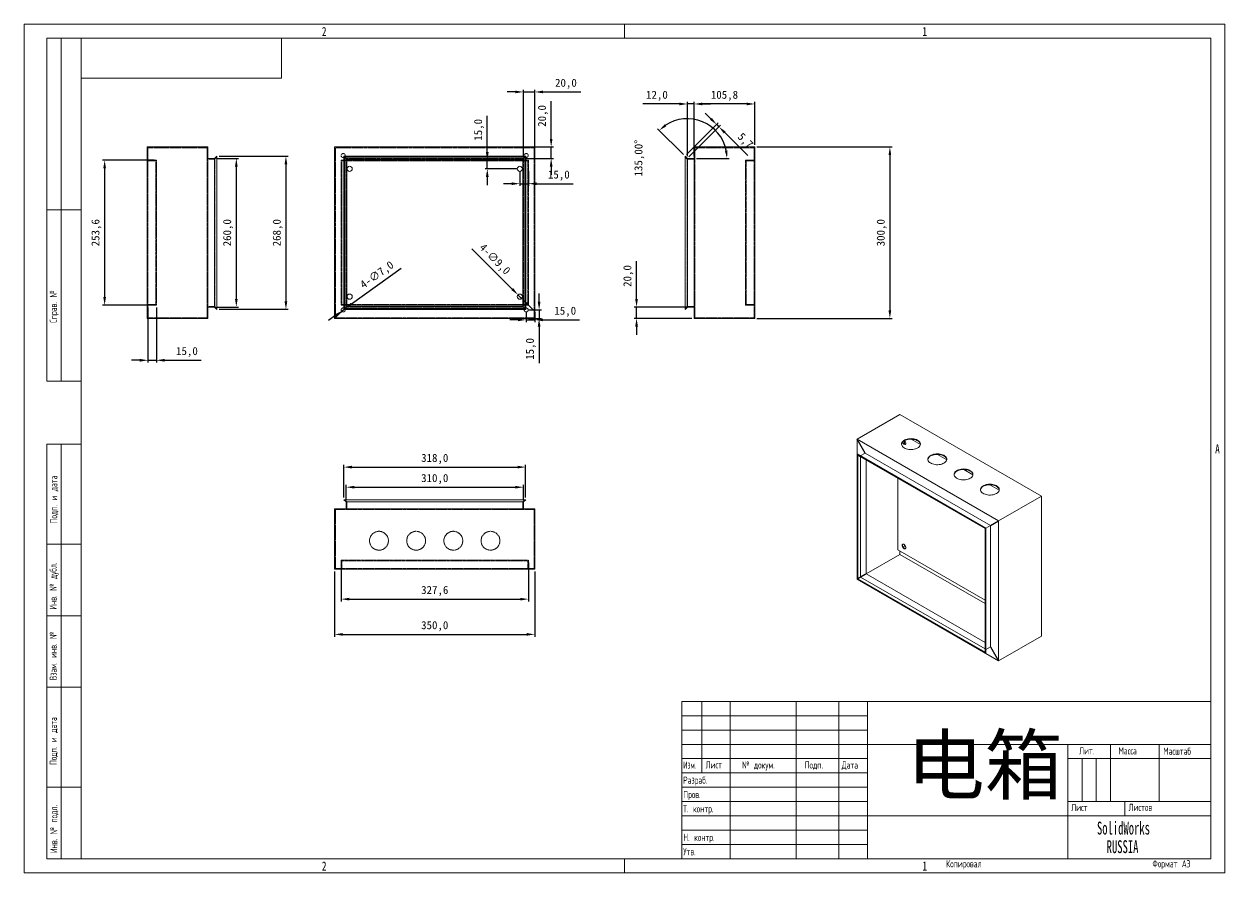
# Model space of a CAD drawing. Header units: millimetres. Extents: x -1377 to 5126, y -216 to 2532.
# Drawn here: x -1377 to 723, y -216 to 1269 of the extents above; entities that cross this region are included whole.
import ezdxf

# ---------------------------------------------------------------- set-up
doc = ezdxf.new("R2010")
doc.units = ezdxf.units.MM
doc.header["$PDSIZE"] = -1
doc.linetypes.add('HIDDEN', pattern=[1.905, 1.27, -0.635])
doc.layers.add('bz', color=3, linetype='Continuous')
doc.layers.add('ОСЕВЫЕ', color=7, linetype='Continuous')
doc.styles.add('SLDTEXTSTYLE0', font='TXT', dxfattribs={"width": 0.605, "bigfont": 'bigfont'})
doc.styles.add('SLDTEXTSTYLE1', font='TXT', dxfattribs={"width": 0.55152, "bigfont": 'bigfont'})
doc.styles.add('SLDTEXTSTYLE2', font='TXT', dxfattribs={"width": 0.605})
doc.styles.add('SLDTEXTSTYLE3', font='TXT', dxfattribs={"width": 0.75})
doc.styles.add('宋体', font='FSGB2312.ttf', dxfattribs={"height": 100})
doc.dimstyles.new('自用', dxfattribs={"dimscale": 4, "dimtxt": 3.5, "dimasz": 3.556, "dimexe": 1, "dimexo": 1, "dimgap": 1.524, "dimtad": 1, "dimdec": 1, "dimzin": 0, "dimtxsty": 'Standard', "dimcen": 2.5, "dimazin": 0, "dimtfac": 1, "dimtdec": 1, "dimtmove": 0, "dimatfit": 3, "dimfxl": 0, "dimtzin": 0, "dimarcsym": 0})

# ---------------------------------------------------------------- blocks, each defined once
blk = doc.blocks.new('SW_NOTE_0')
at = {"color": 0, "linetype": 'Continuous', "lineweight": 0, "char_height": 4.5, "attachment_point": 1, "style": 'SLDTEXTSTYLE2'}
for s, insert in [('SolidWorks', (0, 5.8)), ('RUSSIA', (3.38, -0.7))]:
    blk.add_mtext(s, dxfattribs=dict(at, insert=insert))
blk = doc.blocks.new('*D7')
at = {"layer": 'bz', "color": 0, "lineweight": -2, "transparency": 16777216}
for p, q in [((-95.4, 1054.2), (141, 1054.2)), ((137, 1039.9), (137, 768.4)), ((-95.4, 754.2), (141, 754.2))]:
    blk.add_line(p, q, dxfattribs=at)
at = {"layer": 'bz', "color": 0, "transparency": 16777216}
for points in [[(134.6, 1039.9), (139.3, 1039.9), (137, 1054.2)], [(134.6, 768.4), (139.3, 768.4), (137, 754.2)]]:
    blk.add_solid(points, dxfattribs=at)
at = {"layer": 'Defpoints', "color": 0, "transparency": 16777216}
for p in [(-99.4, 1054.2), (-99.4, 754.2), (137, 754.2)]:
    blk.add_point(p, dxfattribs=at)
at = {"layer": 'bz', "color": 0, "transparency": 16777216, "insert": (122.7, 904.2), "char_height": 14, "attachment_point": 5, "rotation": 90}
blk.add_mtext('300,0', dxfattribs=at)
blk = doc.blocks.new('*D8')
at = {"layer": 'bz', "color": 0, "lineweight": -2, "transparency": 16777216}
for p, q in [((-205.2, 1058.2), (-205.2, 1133.4)), ((-113.6, 1129.4), (-191, 1129.4)), ((-99.4, 1058.2), (-99.4, 1133.4))]:
    blk.add_line(p, q, dxfattribs=at)
at = {"layer": 'bz', "color": 0, "transparency": 16777216}
for points in [[(-191, 1131.8), (-191, 1127), (-205.2, 1129.4)], [(-113.6, 1131.8), (-113.6, 1127), (-99.4, 1129.4)]]:
    blk.add_solid(points, dxfattribs=at)
at = {"layer": 'Defpoints', "color": 0, "transparency": 16777216}
for p in [(-205.2, 1129.4), (-205.2, 1054.2), (-99.4, 1054.2)]:
    blk.add_point(p, dxfattribs=at)
at = {"layer": 'bz', "color": 0, "transparency": 16777216, "insert": (-152.3, 1143.7), "char_height": 14, "attachment_point": 5}
blk.add_mtext('105,8', dxfattribs=at)
blk = doc.blocks.new('*D9')
at = {"layer": 'bz', "color": 0, "lineweight": -2, "transparency": 16777216}
for p, q in [((-231.4, 1129.4), (-295.2, 1129.4)), ((-217.2, 1038.2), (-217.2, 1133.4)), ((-205.2, 1129.4), (-217.2, 1129.4)), ((-205.2, 1038.2), (-205.2, 1133.4)), ((-191, 1129.4), (-176.8, 1129.4))]:
    blk.add_line(p, q, dxfattribs=at)
at = {"layer": 'bz', "color": 0, "transparency": 16777216}
for points in [[(-231.4, 1131.8), (-231.4, 1127), (-217.2, 1129.4)], [(-191, 1131.8), (-191, 1127), (-205.2, 1129.4)]]:
    blk.add_solid(points, dxfattribs=at)
at = {"layer": 'Defpoints', "color": 0, "transparency": 16777216}
for p in [(-217.2, 1129.4), (-217.2, 1034.2), (-205.2, 1034.2)]:
    blk.add_point(p, dxfattribs=at)
at = {"layer": 'bz', "color": 0, "transparency": 16777216, "insert": (-270.4, 1143.7), "char_height": 14, "attachment_point": 5}
blk.add_mtext('12,0', dxfattribs=at)
blk = doc.blocks.new('*D10')
at = {"layer": 'bz', "color": 0, "lineweight": -2, "transparency": 16777216}
for p, q in [((-224, 1041), (-269.1, 1086.1)), ((-201.2, 1034.2), (-143.8, 1034.2))]:
    blk.add_line(p, q, dxfattribs=at)
blk.add_arc((-217.2, 1034.2), 69.4, 11.7627, 123.2373, dxfattribs=at)
at = {"layer": 'bz', "color": 0, "transparency": 16777216}
for points in [[(-253.7, 1090.4), (-256.7, 1094), (-266.3, 1083.2)], [(-146.9, 1048.5), (-151.6, 1048.1), (-147.8, 1034.2)]]:
    blk.add_solid(points, dxfattribs=at)
at = {"layer": 'Defpoints', "color": 0, "transparency": 16777216}
for p in [(-168.1, 1083.2), (-221.2, 1038.2), (-217.2, 1034.2), (-217.2, 1034.2), (-205.2, 1034.2)]:
    blk.add_point(p, dxfattribs=at)
at = {"layer": 'bz', "color": 0, "transparency": 16777216, "insert": (-300.9, 1034.7), "char_height": 14, "attachment_point": 5, "rotation": 89.6069}
blk.add_mtext('135,00°', dxfattribs=at)
blk = doc.blocks.new('*D11')
at = {"layer": 'bz', "color": 0, "lineweight": -2, "transparency": 16777216}
for p, q in [((-176, 1103.5), (-186, 1113.6)), ((-218.4, 1041), (-163.1, 1096.3)), ((-214.4, 1037), (-159.1, 1092.3)), ((-165.9, 1093.4), (-161.9, 1089.4)), ((-151.9, 1079.4), (-111.7, 1039.3))]:
    blk.add_line(p, q, dxfattribs=at)
at = {"layer": 'bz', "color": 0, "transparency": 16777216}
for points in [[(-174.3, 1105.2), (-177.6, 1101.8), (-165.9, 1093.4)], [(-150.2, 1081.1), (-153.5, 1077.7), (-161.9, 1089.4)]]:
    blk.add_solid(points, dxfattribs=at)
at = {"layer": 'Defpoints', "color": 0, "transparency": 16777216}
for p in [(-161.9, 1089.4), (-221.2, 1038.2), (-217.2, 1034.2)]:
    blk.add_point(p, dxfattribs=at)
at = {"layer": 'bz', "color": 0, "transparency": 16777216, "insert": (-116.7, 1064.4), "char_height": 14, "attachment_point": 5, "rotation": 315}
blk.add_mtext('5,7', dxfattribs=at)
blk = doc.blocks.new('*D12')
at = {"layer": 'bz', "color": 0, "lineweight": -2, "transparency": 16777216}
for p, q in [((-306, 788.4), (-306, 854.5)), ((-209.2, 774.2), (-310, 774.2)), ((-306, 754.2), (-306, 774.2)), ((-209.2, 754.2), (-310, 754.2)), ((-306, 739.9), (-306, 725.7))]:
    blk.add_line(p, q, dxfattribs=at)
at = {"layer": 'bz', "color": 0, "transparency": 16777216}
for points in [[(-308.4, 788.4), (-303.6, 788.4), (-306, 774.2)], [(-308.4, 739.9), (-303.6, 739.9), (-306, 754.2)]]:
    blk.add_solid(points, dxfattribs=at)
at = {"layer": 'Defpoints', "color": 0, "transparency": 16777216}
for p in [(-306, 774.2), (-205.2, 774.2), (-205.2, 754.2)]:
    blk.add_point(p, dxfattribs=at)
at = {"layer": 'bz', "color": 0, "transparency": 16777216, "insert": (-320.3, 828.5), "char_height": 14, "attachment_point": 5, "rotation": 90}
blk.add_mtext('20,0', dxfattribs=at)
blk = doc.blocks.new('*D13')
at = {"layer": 'bz', "color": 0, "lineweight": -2, "transparency": 16777216}
for p, q in [((-1035.9, 1038.2), (-915.1, 1038.2)), ((-919.1, 1023.9), (-919.1, 784.4)), ((-1035.9, 770.2), (-915.1, 770.2))]:
    blk.add_line(p, q, dxfattribs=at)
at = {"layer": 'bz', "color": 0, "transparency": 16777216}
for points in [[(-921.5, 1023.9), (-916.7, 1023.9), (-919.1, 1038.2)], [(-921.5, 784.4), (-916.7, 784.4), (-919.1, 770.2)]]:
    blk.add_solid(points, dxfattribs=at)
at = {"layer": 'Defpoints', "color": 0, "transparency": 16777216}
for p in [(-1039.9, 1038.2), (-1039.9, 770.2), (-919.1, 770.2)]:
    blk.add_point(p, dxfattribs=at)
at = {"layer": 'bz', "color": 0, "transparency": 16777216, "insert": (-933.4, 904.2), "char_height": 14, "attachment_point": 5, "rotation": 90}
blk.add_mtext('268,0', dxfattribs=at)
blk = doc.blocks.new('*D14')
at = {"layer": 'bz', "color": 0, "lineweight": -2, "transparency": 16777216}
for p, q in [((-1039.9, 1034.2), (-1001.8, 1034.2)), ((-1005.8, 788.4), (-1005.8, 1019.9)), ((-1039.9, 774.2), (-1001.8, 774.2))]:
    blk.add_line(p, q, dxfattribs=at)
at = {"layer": 'bz', "color": 0, "transparency": 16777216}
for points in [[(-1008.2, 1019.9), (-1003.5, 1019.9), (-1005.8, 1034.2)], [(-1008.2, 788.4), (-1003.5, 788.4), (-1005.8, 774.2)]]:
    blk.add_solid(points, dxfattribs=at)
at = {"layer": 'Defpoints', "color": 0, "transparency": 16777216}
for p in [(-1043.9, 1034.2), (-1005.8, 1034.2), (-1043.9, 774.2)]:
    blk.add_point(p, dxfattribs=at)
at = {"layer": 'bz', "color": 0, "transparency": 16777216, "insert": (-1020.1, 904.2), "char_height": 14, "attachment_point": 5, "rotation": 90}
blk.add_mtext('260,0', dxfattribs=at)
blk = doc.blocks.new('*D15')
at = {"layer": 'bz', "color": 0, "lineweight": -2, "transparency": 16777216}
for p, q in [((-1149.5, 1031), (-1240.1, 1031)), ((-1236.1, 1016.7), (-1236.1, 791.6)), ((-1149.5, 777.4), (-1240.1, 777.4))]:
    blk.add_line(p, q, dxfattribs=at)
at = {"layer": 'bz', "color": 0, "transparency": 16777216}
for points in [[(-1238.5, 1016.7), (-1233.7, 1016.7), (-1236.1, 1031)], [(-1238.5, 791.6), (-1233.7, 791.6), (-1236.1, 777.4)]]:
    blk.add_solid(points, dxfattribs=at)
at = {"layer": 'Defpoints', "color": 0, "transparency": 16777216}
for p in [(-1145.5, 1031), (-1236.1, 777.4), (-1145.5, 777.4)]:
    blk.add_point(p, dxfattribs=at)
at = {"layer": 'bz', "color": 0, "transparency": 16777216, "insert": (-1250.4, 904.2), "char_height": 14, "attachment_point": 5, "rotation": 90}
blk.add_mtext('253,6', dxfattribs=at)
blk = doc.blocks.new('*D16')
at = {"layer": 'bz', "color": 0, "lineweight": -2, "transparency": 16777216}
for p, q in [((-1160.5, 773.4), (-1160.5, 677.1)), ((-1145.5, 773.4), (-1145.5, 677.1)), ((-1174.7, 681.1), (-1188.9, 681.1)), ((-1160.5, 681.1), (-1145.5, 681.1)), ((-1131.2, 681.1), (-1067.5, 681.1))]:
    blk.add_line(p, q, dxfattribs=at)
at = {"layer": 'bz', "color": 0, "transparency": 16777216}
for points in [[(-1174.7, 683.5), (-1174.7, 678.7), (-1160.5, 681.1)], [(-1131.2, 683.5), (-1131.2, 678.7), (-1145.5, 681.1)]]:
    blk.add_solid(points, dxfattribs=at)
at = {"layer": 'Defpoints', "color": 0, "transparency": 16777216}
for p in [(-1160.5, 777.4), (-1145.5, 777.4), (-1145.5, 681.1)]:
    blk.add_point(p, dxfattribs=at)
at = {"layer": 'bz', "color": 0, "transparency": 16777216, "insert": (-1092.2, 695.4), "char_height": 14, "attachment_point": 5}
blk.add_mtext('15,0', dxfattribs=at)
blk = doc.blocks.new('*D17')
at = {"layer": 'bz', "color": 0, "lineweight": -2, "transparency": 16777216}
for p, q in [((-817.9, 441.2), (-817.9, 498.2)), ((-803.7, 494.2), (-514.1, 494.2)), ((-499.9, 441.2), (-499.9, 498.2))]:
    blk.add_line(p, q, dxfattribs=at)
at = {"layer": 'bz', "color": 0, "transparency": 16777216}
for points in [[(-803.7, 496.6), (-803.7, 491.8), (-817.9, 494.2)], [(-514.1, 496.6), (-514.1, 491.8), (-499.9, 494.2)]]:
    blk.add_solid(points, dxfattribs=at)
at = {"layer": 'Defpoints', "color": 0, "transparency": 16777216}
for p in [(-499.9, 494.2), (-817.9, 437.2), (-499.9, 437.2)]:
    blk.add_point(p, dxfattribs=at)
at = {"layer": 'bz', "color": 0, "transparency": 16777216, "insert": (-658.9, 508.5), "char_height": 14, "attachment_point": 5}
blk.add_mtext('318,0', dxfattribs=at)
blk = doc.blocks.new('*D18')
at = {"layer": 'bz', "color": 0, "lineweight": -2, "transparency": 16777216}
for p, q in [((-813.9, 437.2), (-813.9, 463.1)), ((-503.9, 437.2), (-503.9, 463.1)), ((-799.7, 459.1), (-518.1, 459.1))]:
    blk.add_line(p, q, dxfattribs=at)
at = {"layer": 'bz', "color": 0, "transparency": 16777216}
for points in [[(-799.7, 461.4), (-799.7, 456.7), (-813.9, 459.1)], [(-518.1, 461.4), (-518.1, 456.7), (-503.9, 459.1)]]:
    blk.add_solid(points, dxfattribs=at)
at = {"layer": 'Defpoints', "color": 0, "transparency": 16777216}
for p in [(-503.9, 459.1), (-813.9, 433.2), (-503.9, 433.2)]:
    blk.add_point(p, dxfattribs=at)
at = {"layer": 'bz', "color": 0, "transparency": 16777216, "insert": (-658.9, 473.3), "char_height": 14, "attachment_point": 5}
blk.add_mtext('310,0', dxfattribs=at)
blk = doc.blocks.new('*D19')
at = {"layer": 'bz', "color": 0, "lineweight": -2, "transparency": 16777216}
for p, q in [((-822.7, 327.6), (-822.7, 259.3)), ((-495.1, 327.6), (-495.1, 259.3)), ((-808.5, 263.3), (-509.3, 263.3))]:
    blk.add_line(p, q, dxfattribs=at)
at = {"layer": 'bz', "color": 0, "transparency": 16777216}
for points in [[(-808.5, 265.6), (-808.5, 260.9), (-822.7, 263.3)], [(-509.3, 265.6), (-509.3, 260.9), (-495.1, 263.3)]]:
    blk.add_solid(points, dxfattribs=at)
at = {"layer": 'Defpoints', "color": 0, "transparency": 16777216}
for p in [(-822.7, 331.6), (-495.1, 331.6), (-495.1, 263.3)]:
    blk.add_point(p, dxfattribs=at)
at = {"layer": 'bz', "color": 0, "transparency": 16777216, "insert": (-658.9, 277.5), "char_height": 14, "attachment_point": 5}
blk.add_mtext('327,6', dxfattribs=at)
blk = doc.blocks.new('*D20')
at = {"layer": 'bz', "color": 0, "lineweight": -2, "transparency": 16777216}
for p, q in [((-455.3, 1068.4), (-455.3, 1134.5)), ((-499.9, 1054.2), (-451.3, 1054.2)), ((-455.3, 1034.2), (-455.3, 1054.2)), ((-499.9, 1034.2), (-451.3, 1034.2)), ((-455.3, 1019.9), (-455.3, 1005.7))]:
    blk.add_line(p, q, dxfattribs=at)
at = {"layer": 'bz', "color": 0, "transparency": 16777216}
for points in [[(-457.7, 1068.4), (-452.9, 1068.4), (-455.3, 1054.2)], [(-457.7, 1019.9), (-452.9, 1019.9), (-455.3, 1034.2)]]:
    blk.add_solid(points, dxfattribs=at)
at = {"layer": 'Defpoints', "color": 0, "transparency": 16777216}
for p in [(-503.9, 1054.2), (-455.3, 1054.2), (-503.9, 1034.2)]:
    blk.add_point(p, dxfattribs=at)
at = {"layer": 'bz', "color": 0, "transparency": 16777216, "insert": (-469.6, 1108.5), "char_height": 14, "attachment_point": 5, "rotation": 90}
blk.add_mtext('20,0', dxfattribs=at)
blk = doc.blocks.new('*D21')
at = {"layer": 'bz', "color": 0, "lineweight": -2, "transparency": 16777216}
for p, q in [((-518.1, 1150.4), (-532.3, 1150.4)), ((-503.9, 1038.2), (-503.9, 1154.4)), ((-503.9, 1150.4), (-483.9, 1150.4)), ((-483.9, 1038.2), (-483.9, 1154.4)), ((-469.7, 1150.4), (-403.6, 1150.4))]:
    blk.add_line(p, q, dxfattribs=at)
at = {"layer": 'bz', "color": 0, "transparency": 16777216}
for points in [[(-518.1, 1152.8), (-518.1, 1148.1), (-503.9, 1150.4)], [(-469.7, 1152.8), (-469.7, 1148.1), (-483.9, 1150.4)]]:
    blk.add_solid(points, dxfattribs=at)
at = {"layer": 'Defpoints', "color": 0, "transparency": 16777216}
for p in [(-483.9, 1150.4), (-503.9, 1034.2), (-483.9, 1034.2)]:
    blk.add_point(p, dxfattribs=at)
at = {"layer": 'bz', "color": 0, "transparency": 16777216, "insert": (-429.5, 1164.7), "char_height": 14, "attachment_point": 5}
blk.add_mtext('20,0', dxfattribs=at)
blk = doc.blocks.new('*D22')
at = {"layer": 'bz', "color": 0, "lineweight": -2, "transparency": 16777216}
for p, q in [((-510.1, 1012), (-510.1, 986)), ((-495.1, 1012), (-495.1, 986)), ((-524.3, 990), (-538.5, 990)), ((-510.1, 990), (-495.1, 990)), ((-480.9, 990), (-417.1, 990))]:
    blk.add_line(p, q, dxfattribs=at)
at = {"layer": 'bz', "color": 0, "transparency": 16777216}
for points in [[(-524.3, 992.3), (-524.3, 987.6), (-510.1, 990)], [(-480.9, 992.3), (-480.9, 987.6), (-495.1, 990)]]:
    blk.add_solid(points, dxfattribs=at)
at = {"layer": 'Defpoints', "color": 0, "transparency": 16777216}
for p in [(-510.1, 1016), (-495.1, 1016), (-495.1, 990)]:
    blk.add_point(p, dxfattribs=at)
at = {"layer": 'bz', "color": 0, "transparency": 16777216, "insert": (-441.9, 1004.2), "char_height": 14, "attachment_point": 5}
blk.add_mtext('15,0', dxfattribs=at)
blk = doc.blocks.new('*D23')
at = {"layer": 'bz', "color": 0, "lineweight": -2, "transparency": 16777216}
for p, q in [((-567, 1045.2), (-567, 1108.9)), ((-514.1, 1031), (-571, 1031)), ((-567, 1016), (-567, 1031)), ((-514.1, 1016), (-571, 1016)), ((-567, 1001.7), (-567, 987.5))]:
    blk.add_line(p, q, dxfattribs=at)
at = {"layer": 'bz', "color": 0, "transparency": 16777216}
for points in [[(-569.4, 1045.2), (-564.6, 1045.2), (-567, 1031)], [(-569.4, 1001.7), (-564.6, 1001.7), (-567, 1016)]]:
    blk.add_solid(points, dxfattribs=at)
at = {"layer": 'Defpoints', "color": 0, "transparency": 16777216}
for p in [(-567, 1031), (-510.1, 1031), (-510.1, 1016)]:
    blk.add_point(p, dxfattribs=at)
at = {"layer": 'bz', "color": 0, "transparency": 16777216, "insert": (-581.3, 1084.2), "char_height": 14, "attachment_point": 5, "rotation": 90}
blk.add_mtext('15,0', dxfattribs=at)
blk = doc.blocks.new('*D24')
at = {"layer": 'bz', "color": 0, "lineweight": -2, "transparency": 16777216}
for p, q in [((-498.9, 765.2), (-498.9, 747.8)), ((-483.9, 765.2), (-483.9, 747.8)), ((-513.1, 751.8), (-527.3, 751.8)), ((-498.9, 751.8), (-483.9, 751.8)), ((-469.7, 751.8), (-405.9, 751.8))]:
    blk.add_line(p, q, dxfattribs=at)
at = {"layer": 'bz', "color": 0, "transparency": 16777216}
for points in [[(-513.1, 754.1), (-513.1, 749.4), (-498.9, 751.8)], [(-469.7, 754.1), (-469.7, 749.4), (-483.9, 751.8)]]:
    blk.add_solid(points, dxfattribs=at)
at = {"layer": 'Defpoints', "color": 0, "transparency": 16777216}
for p in [(-498.9, 769.2), (-483.9, 769.2), (-483.9, 751.8)]:
    blk.add_point(p, dxfattribs=at)
at = {"layer": 'bz', "color": 0, "transparency": 16777216, "insert": (-430.7, 766), "char_height": 14, "attachment_point": 5}
blk.add_mtext('15,0', dxfattribs=at)
blk = doc.blocks.new('*D25')
at = {"layer": 'bz', "color": 0, "lineweight": -2, "transparency": 16777216}
for p, q in [((-476.4, 783.4), (-476.4, 797.6)), ((-494.9, 769.2), (-472.4, 769.2)), ((-476.4, 769.2), (-476.4, 754.2)), ((-494.9, 754.2), (-472.4, 754.2)), ((-476.4, 739.9), (-476.4, 676.2))]:
    blk.add_line(p, q, dxfattribs=at)
at = {"layer": 'bz', "color": 0, "transparency": 16777216}
for points in [[(-478.8, 783.4), (-474, 783.4), (-476.4, 769.2)], [(-478.8, 739.9), (-474, 739.9), (-476.4, 754.2)]]:
    blk.add_solid(points, dxfattribs=at)
at = {"layer": 'Defpoints', "color": 0, "transparency": 16777216}
for p in [(-498.9, 769.2), (-498.9, 754.2), (-476.4, 754.2)]:
    blk.add_point(p, dxfattribs=at)
at = {"layer": 'bz', "color": 0, "transparency": 16777216, "insert": (-490.7, 700.9), "char_height": 14, "attachment_point": 5, "rotation": 90}
blk.add_mtext('15,0', dxfattribs=at)
blk = doc.blocks.new('*D26')
at = {"layer": 'bz', "color": 0, "lineweight": -2, "transparency": 16777216}
for p, q in [((-593.9, 875.9), (-523.4, 805.6)), ((-506.9, 789.2), (-513.3, 795.5)), ((-496.8, 779.1), (-486.8, 769.1))]:
    blk.add_line(p, q, dxfattribs=at)
at = {"layer": 'bz', "color": 0, "transparency": 16777216}
for points in [[(-521.7, 807.3), (-525, 803.9), (-513.3, 795.5)], [(-495.2, 780.8), (-498.5, 777.5), (-506.9, 789.2)]]:
    blk.add_solid(points, dxfattribs=at)
at = {"layer": 'Defpoints', "color": 0, "transparency": 16777216}
for p in [(-513.3, 795.5), (-506.9, 789.2)]:
    blk.add_point(p, dxfattribs=at)
at = {"layer": 'bz', "color": 0, "transparency": 16777216, "insert": (-554.7, 857), "char_height": 14, "attachment_point": 5, "rotation": 315.0821}
blk.add_mtext('4-∅9,0', dxfattribs=at)
blk = doc.blocks.new('*D27')
at = {"layer": 'bz', "color": 0, "lineweight": -2, "transparency": 16777216}
for p, q in [((-717.5, 841.8), (-804.5, 779.5)), ((-833.3, 758.8), (-844.9, 750.5)), ((-821.7, 767.1), (-816.1, 771.2))]:
    blk.add_line(p, q, dxfattribs=at)
at = {"layer": 'bz', "color": 0, "transparency": 16777216}
for points in [[(-805.9, 781.4), (-803.1, 777.6), (-816.1, 771.2)], [(-834.7, 760.8), (-831.9, 756.9), (-821.7, 767.1)]]:
    blk.add_solid(points, dxfattribs=at)
at = {"layer": 'Defpoints', "color": 0, "transparency": 16777216}
for p in [(-821.7, 767.1), (-816.1, 771.2)]:
    blk.add_point(p, dxfattribs=at)
at = {"layer": 'bz', "color": 0, "transparency": 16777216, "insert": (-759.2, 829.5), "char_height": 14, "attachment_point": 5, "rotation": 35.643}
blk.add_mtext('4-∅7,0', dxfattribs=at)
blk = doc.blocks.new('*D33')
at = {"layer": 'bz', "color": 0, "lineweight": -2, "transparency": 16777216}
for p, q in [((-833.9, 311.4), (-833.9, 197.6)), ((-483.9, 311.4), (-483.9, 197.6)), ((-819.7, 201.6), (-498.1, 201.6))]:
    blk.add_line(p, q, dxfattribs=at)
at = {"layer": 'bz', "color": 0, "transparency": 16777216}
for points in [[(-819.7, 204), (-819.7, 199.3), (-833.9, 201.6)], [(-498.1, 204), (-498.1, 199.3), (-483.9, 201.6)]]:
    blk.add_solid(points, dxfattribs=at)
at = {"layer": 'Defpoints', "color": 0, "transparency": 16777216}
for p in [(-833.9, 315.4), (-483.9, 315.4), (-483.9, 201.6)]:
    blk.add_point(p, dxfattribs=at)
at = {"layer": 'bz', "color": 0, "transparency": 16777216, "insert": (-658.9, 215.9), "char_height": 14, "attachment_point": 5}
blk.add_mtext('350,0', dxfattribs=at)

msp = doc.modelspace()

# ---------------------------------------------------------------- linework, layer by layer
at = {"color": 7, "linetype": 'Continuous', "lineweight": 15}
for p, q in [((-1337.07, 644.27), (-1337.07, 1244.27)), ((-1277.07, 1244.27), (-1337.07, 1244.27)), ((-1337.07, 644.27), (-1337.07, 1244.27)), ((-1312.07, 644.27), (-1312.07, 1244.27)), ((-1312.07, 644.27), (-1312.07, 1244.27)), ((-1277.07, 1244.27), (-1277.07, -190.73)), ((697.93, 1244.27), (-1277.07, 1244.27)), ((-1277.07, 1244.27), (-1277.07, -190.73)), ((-927.07, 1174.27), (-927.07, 1244.27)), ((697.93, -190.73), (697.93, 1244.27)), ((-1277.07, 1174.27), (-927.07, 1174.27)), ((-1161.65, 1054.16), (-1055.85, 1054.16)), ((-1161.65, 754.16), (-1161.65, 1054.16)), ((-1055.85, 754.16), (-1055.85, 1054.16)), ((-833.89, 754.16), (-833.89, 1054.16)), ((-833.89, 1054.16), (-483.89, 1054.16)), ((-483.89, 1054.16), (-483.89, 754.16)), ((-99.4, 1054.16), (-205.2, 1054.16)), ((-205.2, 1054.16), (-205.2, 754.16)), ((-99.4, 1054.16), (-99.4, 754.16)), ((-1043.85, 1034.16), (-1055.85, 1034.16)), ((-1039.85, 1038.16), (-1043.85, 1034.16)), ((-1043.85, 1034.16), (-1043.85, 774.16)), ((-1039.85, 1038.16), (-1039.85, 770.16)), ((-817.89, 1038.16), (-817.89, 770.16)), ((-499.89, 1038.16), (-817.89, 1038.16)), ((-501.59, 1036.46), (-816.2, 1036.46)), ((-816.2, 1036.46), (-816.2, 771.85)), ((-816.2, 1036.46), (-812.69, 1032.96)), ((-812.69, 1032.96), (-812.69, 775.36)), ((-505.09, 1032.96), (-812.69, 1032.96)), ((-505.09, 1030.96), (-812.69, 1030.96)), ((-501.59, 1036.46), (-505.09, 1032.96)), ((-505.09, 775.36), (-505.09, 1032.96)), ((-501.59, 771.85), (-501.59, 1036.46)), ((-499.89, 770.16), (-499.89, 1038.16)), ((-221.2, 770.16), (-221.2, 1038.16)), ((-221.2, 1038.16), (-217.2, 1034.16)), ((-217.2, 774.16), (-217.2, 1034.16)), ((-217.2, 1034.16), (-205.2, 1034.16)), ((-1337.07, 944.27), (-1277.07, 944.27)), ((-1277.07, 944.27), (-1337.07, 944.27)), ((-812.69, 777.36), (-505.09, 777.36)), ((-1043.85, 774.16), (-1055.85, 774.16)), ((-1039.85, 770.16), (-1043.85, 774.16)), ((-817.89, 770.16), (-499.89, 770.16)), ((-816.2, 771.85), (-812.69, 775.36)), ((-816.2, 771.85), (-501.59, 771.85)), ((-812.69, 775.36), (-505.09, 775.36)), ((-501.59, 771.85), (-505.09, 775.36)), ((-221.2, 770.16), (-217.2, 774.16)), ((-217.2, 774.16), (-205.2, 774.16)), ((-1161.65, 754.16), (-1055.85, 754.16)), ((-483.89, 754.16), (-833.89, 754.16)), ((-99.4, 754.16), (-205.2, 754.16)), ((-1337.07, 644.27), (-1277.07, 644.27)), ((154.46, 586.51), (79.65, 543.32)), ((154.46, 586.51), (401.95, 443.64)), ((-1337.07, -190.73), (-1337.07, 534.27)), ((-1337.07, 534.27), (-1277.07, 534.27)), ((-1312.07, -190.73), (-1312.07, 534.27)), ((79.65, 517.2), (79.65, 543.32)), ((79.65, 543.32), (327.13, 400.45)), ((162.38, 540.3), (162.38, 534.83)), ((190.34, 533.63), (174.09, 543.01)), ((79.65, 517.2), (79.65, 298.36)), ((304.51, 387.39), (79.65, 517.2)), ((303.31, 386.69), (80.85, 515.12)), ((80.85, 515.12), (80.85, 299.06)), ((80.85, 515.12), (85.8, 512.26)), ((85.3, 513.93), (93.79, 518.83)), ((303.31, 386.69), (85.8, 512.26)), ((85.8, 512.26), (85.8, 301.92)), ((312.99, 392.29), (93.79, 518.83)), ((95.49, 506.67), (95.49, 307.51)), ((236.3, 507.1), (220.05, 516.48)), ((282.26, 480.56), (266.01, 489.94)), ((150.92, 474.66), (150.92, 349.31)), ((328.23, 454.03), (311.97, 463.41)), ((401.95, 443.64), (327.13, 400.45)), ((401.95, 443.64), (401.95, 198.68)), ((-833.89, 315.43), (-833.89, 421.23)), ((-483.89, 421.23), (-833.89, 421.23)), ((-817.89, 437.23), (-813.89, 433.23)), ((-817.89, 437.23), (-499.89, 437.23)), ((-813.89, 433.23), (-503.89, 433.23)), ((-813.89, 433.23), (-813.89, 421.23)), ((-499.89, 437.23), (-503.89, 433.23)), ((-503.89, 433.23), (-503.89, 421.23)), ((-483.89, 315.43), (-483.89, 421.23)), ((327.13, 400.45), (327.13, 155.49)), ((303.31, 170.63), (303.31, 386.69)), ((304.51, 387.39), (312.99, 392.29)), ((304.51, 168.55), (304.51, 387.39)), ((312.99, 179.99), (312.99, 392.29)), ((-1277.07, 359.27), (-1337.07, 359.27)), ((162.38, 358.49), (162.38, 355.92)), ((154.46, 341.55), (95.49, 307.51)), ((150.92, 349.31), (303.31, 261.34)), ((154.46, 341.55), (154.46, 347.27)), ((303.31, 255.62), (154.46, 341.55)), ((160.13, 354.62), (162.38, 355.92)), ((162.38, 355.92), (164.6, 354.64)), ((-483.89, 315.43), (-833.89, 315.43)), ((79.65, 298.36), (79.65, 298.36)), ((327.13, 155.49), (79.65, 298.36)), ((79.65, 298.36), (304.51, 168.55)), ((80.85, 299.06), (85.8, 301.92)), ((80.85, 299.06), (303.31, 170.63)), ((85.8, 301.92), (95.49, 307.51)), ((85.8, 301.92), (303.31, 176.35)), ((95.49, 307.51), (303.31, 187.54)), ((-1277.07, 234.27), (-1337.07, 234.27)), ((401.95, 198.68), (327.13, 155.49)), ((304.51, 175.09), (312.99, 179.99)), ((-1277.07, 109.27), (-1337.07, 109.27)), ((-227.07, 84.27), (697.93, 84.27)), ((-227.07, 84.27), (-227.07, -190.73)), ((-192.07, -40.73), (-192.07, 84.27)), ((-142.07, 84.27), (-142.07, -190.73)), ((-27.07, 84.27), (-27.07, -190.73)), ((47.93, 84.27), (47.93, -190.73)), ((97.93, 84.27), (97.93, -190.73)), ((97.93, 9.27), (697.93, 9.27)), ((447.93, 9.27), (447.93, -190.73)), ((522.93, 9.27), (522.93, -90.73)), ((607.93, 9.27), (607.93, -90.73)), ((-227.07, -15.73), (97.93, -15.73)), ((447.93, -15.73), (697.93, -15.73)), ((-227.07, -40.73), (97.93, -40.73)), ((-1337.07, -65.73), (-1277.07, -65.73)), ((447.93, -90.73), (697.93, -90.73)), ((547.93, -90.73), (547.93, -115.73)), ((97.93, -115.73), (697.93, -115.73)), ((-1337.07, -190.73), (-1277.07, -190.73)), ((-1277.07, -190.73), (697.93, -190.73))]:
    msp.add_line(p, q, dxfattribs=at)
at = {"color": 7, "linetype": 'HIDDEN', "lineweight": 0}
for p, q in [((-1160.45, 1052.96), (-1057.05, 1052.96)), ((-1160.45, 755.36), (-1160.45, 1052.96)), ((-1128.15, 1054.16), (-1128.15, 1052.96)), ((-1095.15, 1052.96), (-1095.15, 1054.16)), ((-1057.05, 755.36), (-1057.05, 1052.96)), ((-832.69, 755.36), (-832.69, 1052.96)), ((-832.69, 1052.96), (-485.09, 1052.96)), ((-772.89, 1054.16), (-772.89, 1052.96)), ((-739.89, 1052.96), (-739.89, 1054.16)), ((-707.89, 1054.16), (-707.89, 1052.96)), ((-674.89, 1052.96), (-674.89, 1054.16)), ((-642.89, 1054.16), (-642.89, 1052.96)), ((-609.89, 1052.96), (-609.89, 1054.16)), ((-577.89, 1054.16), (-577.89, 1052.96)), ((-544.89, 1052.96), (-544.89, 1054.16)), ((-485.09, 1052.96), (-485.09, 755.36)), ((-100.6, 1052.96), (-204, 1052.96)), ((-204, 1052.96), (-204, 755.36)), ((-165.9, 1054.16), (-165.9, 1052.96)), ((-132.9, 1052.96), (-132.9, 1054.16)), ((-100.6, 1052.96), (-100.6, 755.36)), ((-1160.45, 1042.66), (-1161.65, 1042.66)), ((-1161.65, 1035.66), (-1160.45, 1035.66)), ((-1145.45, 1030.96), (-1160.45, 1030.96)), ((-1146.65, 1029.76), (-1160.45, 1029.76)), ((-1146.65, 1029.76), (-1146.65, 778.56)), ((-1145.45, 1030.96), (-1145.45, 777.36)), ((-1043.36, 1032.96), (-1057.05, 1032.96)), ((-1039.85, 1036.46), (-1043.36, 1032.96)), ((-1043.36, 1032.96), (-1043.36, 775.36)), ((-822.69, 1030.96), (-822.69, 777.36)), ((-812.69, 1030.96), (-822.69, 1030.96)), ((-496.29, 1029.76), (-821.49, 1029.76)), ((-821.49, 1029.76), (-821.49, 778.56)), ((-817.89, 1038.16), (-816.2, 1036.46)), ((-503.89, 1034.16), (-813.89, 1034.16)), ((-813.89, 1034.16), (-813.89, 774.16)), ((-495.09, 1030.96), (-505.09, 1030.96)), ((-503.89, 774.16), (-503.89, 1034.16)), ((-499.89, 1038.16), (-501.59, 1036.46)), ((-496.29, 778.56), (-496.29, 1029.76)), ((-495.09, 777.36), (-495.09, 1030.96)), ((-221.2, 1036.46), (-217.7, 1032.96)), ((-217.7, 775.36), (-217.7, 1032.96)), ((-217.7, 1032.96), (-204, 1032.96)), ((-115.6, 777.36), (-115.6, 1030.96)), ((-115.6, 1030.96), (-100.6, 1030.96)), ((-114.4, 1029.76), (-100.6, 1029.76)), ((-114.4, 778.56), (-114.4, 1029.76)), ((-99.4, 1042.66), (-100.6, 1042.66)), ((-100.6, 1035.66), (-99.4, 1035.66)), ((-1145.45, 1020.46), (-1146.65, 1020.46)), ((-1146.65, 1011.46), (-1145.45, 1011.46)), ((-114.4, 1020.46), (-115.6, 1020.46)), ((-115.6, 1011.46), (-114.4, 1011.46)), ((-1146.65, 778.56), (-1160.45, 778.56)), ((-1145.45, 777.36), (-1160.45, 777.36)), ((-1145.45, 796.86), (-1146.65, 796.86)), ((-1146.65, 787.86), (-1145.45, 787.86)), ((-822.69, 777.36), (-812.69, 777.36)), ((-821.49, 778.56), (-496.29, 778.56)), ((-505.09, 777.36), (-495.09, 777.36)), ((-114.4, 796.86), (-115.6, 796.86)), ((-115.6, 787.86), (-114.4, 787.86)), ((-115.6, 777.36), (-100.6, 777.36)), ((-114.4, 778.56), (-100.6, 778.56)), ((-1160.45, 772.66), (-1161.65, 772.66)), ((-1161.65, 765.66), (-1160.45, 765.66)), ((-1043.36, 775.36), (-1057.05, 775.36)), ((-1039.85, 771.85), (-1043.36, 775.36)), ((-817.89, 770.16), (-816.2, 771.85)), ((-813.89, 774.16), (-503.89, 774.16)), ((-499.89, 770.16), (-501.59, 771.85)), ((-221.2, 771.85), (-217.7, 775.36)), ((-217.7, 775.36), (-204, 775.36)), ((-99.4, 772.66), (-100.6, 772.66)), ((-100.6, 765.66), (-99.4, 765.66)), ((-1160.45, 755.36), (-1057.05, 755.36)), ((-485.09, 755.36), (-832.69, 755.36)), ((-100.6, 755.36), (-204, 755.36)), ((-832.69, 316.63), (-832.69, 420.03)), ((-485.09, 420.03), (-832.69, 420.03)), ((-816.2, 437.23), (-812.69, 433.73)), ((-812.69, 433.73), (-505.09, 433.73)), ((-812.69, 433.73), (-812.69, 420.03)), ((-501.59, 437.23), (-505.09, 433.73)), ((-505.09, 433.73), (-505.09, 420.03)), ((-485.09, 316.63), (-485.09, 420.03)), ((-485.09, 316.63), (-832.69, 316.63)), ((-822.69, 331.63), (-822.69, 316.63)), ((-822.69, 331.63), (-495.09, 331.63)), ((-822.39, 316.63), (-822.39, 315.43)), ((-821.49, 330.43), (-496.29, 330.43)), ((-821.49, 330.43), (-821.49, 316.63)), ((-815.39, 315.43), (-815.39, 316.63)), ((-812.19, 331.63), (-812.19, 330.43)), ((-803.19, 330.43), (-803.19, 331.63)), ((-514.59, 331.63), (-514.59, 330.43)), ((-505.59, 330.43), (-505.59, 331.63)), ((-502.39, 316.63), (-502.39, 315.43)), ((-496.29, 330.43), (-496.29, 316.63)), ((-495.39, 315.43), (-495.39, 316.63)), ((-495.09, 331.63), (-495.09, 316.63))]:
    msp.add_line(p, q, dxfattribs=at)
at = {"color": 7, "linetype": 'Continuous'}
for p, q in [((-813.89, 774.16), (-833.89, 754.16)), ((93.79, 518.83), (79.65, 543.32)), ((312.99, 392.29), (327.13, 400.45)), ((93.79, 306.53), (79.65, 298.36)), ((312.99, 179.99), (327.13, 155.49))]:
    msp.add_line(p, q, dxfattribs=at)
at = {"color": 7, "linetype": 'Continuous', "lineweight": 0}
for p, q in [((-227.07, 59.27), (97.93, 59.27)), ((-227.07, 34.27), (97.93, 34.27)), ((-227.07, 9.27), (97.93, 9.27)), ((472.93, -15.73), (472.93, -90.73)), ((497.93, -15.73), (497.93, -90.73)), ((-227.07, -65.73), (97.93, -65.73)), ((-227.07, -90.73), (97.93, -90.73)), ((-227.07, -115.73), (97.93, -115.73)), ((-227.07, -140.73), (97.93, -140.73)), ((-227.07, -165.73), (97.93, -165.73))]:
    msp.add_line(p, q, dxfattribs=at)
at = {"color": 7, "linetype": 'Continuous', "lineweight": 15, "flags": 128}
for points in [[(185.57, 527.73), (187.15, 528.78), (188.44, 529.96), (189.42, 531.23), (190.07, 532.56), (190.38, 533.94), (190.34, 535.33), (189.94, 536.71), (189.2, 538.03), (188.14, 539.28), (186.78, 540.42), (185.14, 541.44), (183.26, 542.31), (181.18, 543.02), (178.95, 543.54), (176.6, 543.86), (174.21, 543.99), (171.8, 543.91), (169.44, 543.64), (167.17, 543.16), (165.05, 542.5), (163.12, 541.67), (161.42, 540.69), (159.98, 539.58), (158.84, 538.35), (158.02, 537.04), (157.54, 535.68), (157.41, 534.29), (157.63, 532.91), (158.19, 531.56), (159.09, 530.27), (160.31, 529.07), (161.82, 527.98), (163.58, 527.03), (165.57, 526.25), (167.73, 525.63), (170.02, 525.21), (172.4, 524.98), (174.81, 524.95), (177.2, 525.13), (179.52, 525.51), (181.72, 526.08), (183.75, 526.82), (185.57, 527.73)], [(158.9, 537.45), (159.45, 536.44), (160.21, 535.43), (161.08, 534.64), (161.98, 534.11), (162.85, 533.91), (163.61, 534.03), (164.21, 534.48), (164.58, 535.21), (164.71, 536.18)], [(164.16, 534.43), (163.7, 534.4), (162.83, 534.6), (161.93, 535.13), (161.06, 535.92), (160.29, 536.93), (159.7, 538.06), (159.62, 538.26)], [(190.38, 533.98), (190.18, 535.04), (189.61, 536.4), (188.71, 537.69), (187.5, 538.89), (185.99, 539.97), (184.22, 540.92), (182.24, 541.71), (180.08, 542.32), (177.78, 542.74), (175.41, 542.97), (173, 543), (170.61, 542.82), (168.29, 542.44), (166.09, 541.88), (164.06, 541.13), (162.24, 540.22)], [(231.53, 501.2), (233.11, 502.25), (234.4, 503.42), (235.38, 504.69), (236.03, 506.03), (236.34, 507.41), (236.3, 508.8), (235.9, 510.17), (235.17, 511.5), (234.1, 512.75), (232.74, 513.89), (231.1, 514.91), (229.22, 515.78), (227.14, 516.48), (224.91, 517), (222.57, 517.33), (220.17, 517.46), (217.76, 517.38), (215.4, 517.1), (213.14, 516.63), (211.01, 515.97), (209.08, 515.14), (207.38, 514.16), (205.94, 513.04), (204.8, 511.82), (203.98, 510.51), (203.5, 509.15), (203.37, 507.76), (203.59, 506.37), (204.15, 505.02), (205.06, 503.73), (206.27, 502.53), (207.78, 501.45), (209.54, 500.5), (211.53, 499.71), (213.69, 499.1), (215.98, 498.67), (218.36, 498.45), (220.77, 498.42), (223.16, 498.6), (225.48, 498.98), (227.68, 499.54), (229.71, 500.29), (231.53, 501.2)], [(236.34, 507.44), (236.14, 508.51), (235.58, 509.86), (234.68, 511.15), (233.46, 512.35), (231.95, 513.44), (230.19, 514.38), (228.2, 515.17), (226.04, 515.79), (223.75, 516.21), (221.37, 516.44), (218.96, 516.46), (216.57, 516.29), (214.25, 515.91), (212.05, 515.34), (210.02, 514.6), (208.2, 513.69)], [(277.49, 474.66), (279.07, 475.72), (280.36, 476.89), (281.34, 478.16), (282, 479.5), (282.3, 480.88), (282.26, 482.27), (281.86, 483.64), (281.13, 484.96), (280.07, 486.21), (278.7, 487.36), (277.06, 488.38), (275.18, 489.25), (273.1, 489.95), (270.87, 490.47), (268.53, 490.8), (266.13, 490.92), (263.72, 490.85), (261.36, 490.57), (259.1, 490.1), (256.98, 489.44), (255.04, 488.61), (253.34, 487.63), (251.9, 486.51), (250.76, 485.28), (249.94, 483.98), (249.46, 482.61), (249.33, 481.23), (249.55, 479.84), (250.12, 478.49), (251.02, 477.2), (252.24, 476), (253.74, 474.91), (255.51, 473.97), (257.49, 473.18), (259.65, 472.57), (261.95, 472.14), (264.32, 471.91), (266.73, 471.89), (269.12, 472.07), (271.44, 472.44), (273.64, 473.01), (275.67, 473.76), (277.49, 474.66)], [(282.31, 480.91), (282.11, 481.98), (281.54, 483.33), (280.64, 484.62), (279.42, 485.82), (277.91, 486.9), (276.15, 487.85), (274.16, 488.64), (272, 489.25), (269.71, 489.68), (267.33, 489.91), (264.92, 489.93), (262.53, 489.75), (260.22, 489.38), (258.02, 488.81), (255.98, 488.06), (254.16, 487.15)], [(323.46, 448.13), (325.03, 449.18), (326.32, 450.36), (327.31, 451.63), (327.96, 452.97), (328.26, 454.34), (328.22, 455.73), (327.83, 457.11), (327.09, 458.43), (326.03, 459.68), (324.66, 460.82), (323.02, 461.84), (321.14, 462.71), (319.06, 463.42), (316.83, 463.94), (314.49, 464.26), (312.09, 464.39), (309.69, 464.31), (307.33, 464.04), (305.06, 463.56), (302.94, 462.9), (301.01, 462.08), (299.3, 461.09), (297.86, 459.98), (296.72, 458.75), (295.91, 457.44), (295.42, 456.08), (295.29, 454.69), (295.51, 453.31), (296.08, 451.96), (296.98, 450.67), (298.2, 449.47), (299.7, 448.38), (301.47, 447.43), (303.45, 446.65), (305.61, 446.03), (307.91, 445.61), (310.28, 445.38), (312.69, 445.36), (315.08, 445.53), (317.4, 445.91), (319.6, 446.48), (321.63, 447.22), (323.46, 448.13)], [(328.27, 454.38), (328.07, 455.45), (327.5, 456.8), (326.6, 458.09), (325.38, 459.29), (323.88, 460.37), (322.11, 461.32), (320.13, 462.11), (317.96, 462.72), (315.67, 463.14), (313.29, 463.37), (310.89, 463.4), (308.5, 463.22), (306.18, 462.84), (303.98, 462.28), (301.95, 461.53), (300.12, 460.62)], [(158.35, 357.27), (158.48, 356.16), (158.85, 354.99), (159.45, 353.86), (160.21, 352.85), (161.08, 352.06), (161.98, 351.54), (162.85, 351.33), (163.61, 351.45), (164.21, 351.9), (164.58, 352.64), (164.71, 353.6), (164.58, 354.71), (164.21, 355.87), (163.61, 357.01), (162.85, 358.01), (161.98, 358.81), (161.08, 359.33), (160.21, 359.54), (159.45, 359.41), (158.85, 358.97), (158.48, 358.23), (158.35, 357.27)], [(164.16, 351.85), (163.7, 351.82), (162.83, 352.03), (161.93, 352.55), (161.06, 353.34), (160.29, 354.35), (159.7, 355.48), (159.32, 356.65), (159.2, 357.76)]]:
    msp.add_lwpolyline(points, dxfattribs=at)
at = {"color": 7, "linetype": 'HIDDEN', "lineweight": 0}
for centre, radius in [((-818.89, 1039.16), 3.5), ((-498.89, 1039.16), 3.5), ((-818.89, 769.16), 3.5), ((-498.89, 769.16), 3.5), ((-756.39, 365.43), 16.5), ((-691.39, 365.43), 16.5), ((-626.39, 365.43), 16.5), ((-561.39, 365.43), 16.5)]:
    msp.add_circle(centre, radius, dxfattribs=at)
at = {"color": 7, "linetype": 'Continuous', "lineweight": 15}
for centre in [(-807.69, 1015.96), (-510.09, 1015.96), (-807.69, 792.36), (-510.09, 792.36)]:
    msp.add_circle(centre, 4.5, dxfattribs=at)
for centre, radius, start, end in [((165.69, 532.58), 8.38, 114.33871, 170.44677), ((157.73, 535.83), 6.99, 2.80123, 42.64192), ((211.65, 506.05), 8.38, 114.33871, 170.44677), ((257.61, 479.52), 8.38, 114.33871, 170.44677), ((303.58, 452.99), 8.38, 114.33871, 170.44677), ((161.62, 357.96), 2.44, 140.50591, 184.6193)]:
    msp.add_arc(centre, radius, start, end, dxfattribs=at)
at = {"layer": 'ОСЕВЫЕ', "lineweight": 0}
for p, q in [((-1377.07, 1269.27), (722.93, 1269.27)), ((-1377.07, 1269.27), (-1377.07, -215.73)), ((722.93, 1269.27), (722.93, -215.73)), ((-1377.07, -215.73), (722.93, -215.73))]:
    msp.add_line(p, q, dxfattribs=at)
at = {"layer": 'ОСЕВЫЕ', "lineweight": 15}
for p, q in [((-327.07, 1269.27), (-327.07, 1244.27)), ((-327.07, -190.73), (-327.07, -215.73))]:
    msp.add_line(p, q, dxfattribs=at)

# ---------------------------------------------------------------- block references
at = {"color": 7, "linetype": 'Continuous', "lineweight": 0, "xscale": 5, "yscale": 5, "zscale": 5}
msp.add_blockref('SW_NOTE_0', (499.11, -154.94), dxfattribs=at)

# ---------------------------------------------------------------- texts
at = {"color": 7, "linetype": 'Continuous', "lineweight": 0}
for s, insert, char_height, attachment_point, style in [('2', (-852.23, 1264.12), 15.88, 2, 'SLDTEXTSTYLE3'), ('1', (197.77, 1264.12), 15.88, 2, 'SLDTEXTSTYLE3'), ('A', (709.79, 534.12), 15.88, 2, 'SLDTEXTSTYLE3'), ('\\M+1844C\\M+18479\\M+18484.', (467.99, 4.07), 12.5, 1, 'SLDTEXTSTYLE0'), ('\\M+1844D\\M+18470\\M+18483\\M+18483\\M+18470', (536.75, 4.07), 12.5, 1, 'SLDTEXTSTYLE0'), ('\\M+1844D\\M+18470\\M+18483\\M+1848A\\M+18484\\M+18470\\M+18471', (615.06, 3.58), 12.5, 1, 'SLDTEXTSTYLE0'), ('\\M+18449\\M+18478\\M+1847D.', (-224.38, -20.72), 12.5, 1, 'SLDTEXTSTYLE1'), ('\\M+1844C\\M+18479\\M+18483\\M+18484', (-185.13, -20.45), 12.5, 1, 'SLDTEXTSTYLE0'), ('\\M+18782 \\M+18474\\M+18480\\M+1847B\\M+18485\\M+1847D.', (-121.46, -20.57), 12.5, 1, 'SLDTEXTSTYLE0'), ('\\M+18450\\M+18480\\M+18474\\M+18481.', (-11.87, -20.59), 12.5, 1, 'SLDTEXTSTYLE0'), ('\\M+18444\\M+18470\\M+18484\\M+18470', (52.79, -20.56), 12.5, 1, 'SLDTEXTSTYLE0'), ('\\M+18451\\M+18470\\M+18478\\M+18482\\M+18470\\M+18471.', (-224.49, -47.08), 12.5, 1, 'SLDTEXTSTYLE0'), ('\\M+18450\\M+18482\\M+18480\\M+18472.', (-224.29, -72.22), 12.5, 1, 'SLDTEXTSTYLE0'), ('\\M+18453. \\M+1847B\\M+18480\\M+1847E\\M+18484\\M+18482.', (-224.56, -97.22), 12.5, 1, 'SLDTEXTSTYLE0'), ('\\M+1844C\\M+18479\\M+18483\\M+18484', (454.12, -94.94), 12.5, 1, 'SLDTEXTSTYLE0'), ('\\M+1844C\\M+18479\\M+18483\\M+18484\\M+18480\\M+18472', (554.42, -94.71), 12.5, 1, 'SLDTEXTSTYLE0'), ('\\M+1844E. \\M+1847B\\M+18480\\M+1847E\\M+18484\\M+18482.', (-224.25, -147.14), 12.5, 1, 'SLDTEXTSTYLE0'), ('\\M+18454\\M+18484\\M+18472.', (-224.32, -172.23), 12.5, 1, 'SLDTEXTSTYLE0'), ('2', (-852.23, -195.6), 15.88, 2, 'SLDTEXTSTYLE3'), ('1', (197.77, -195.6), 15.88, 2, 'SLDTEXTSTYLE3'), ('\\M+1844B\\M+18480\\M+18481\\M+18479\\M+18482\\M+18480\\M+18472\\M+18470\\M+1847C', (235.23, -193.39), 12.5, 1, 'SLDTEXTSTYLE0'), ('\\M+18455\\M+18480\\M+18482\\M+1847D\\M+18470\\M+18484 \\M+184403', (596.1, -193.31), 12.5, 1, 'SLDTEXTSTYLE0')]:
    msp.add_mtext(s, dxfattribs=dict(at, insert=insert, char_height=char_height, attachment_point=attachment_point, style=style))
at = {"color": 7, "linetype": 'Continuous', "lineweight": 0, "char_height": 12.5, "attachment_point": 1, "rotation": 90, "style": 'SLDTEXTSTYLE0'}
for s, insert in [('\\M+18452\\M+18481\\M+18482\\M+18470\\M+18472. \\M+18782', (-1332.07, 746.53)), ('\\M+18450\\M+18480\\M+18474\\M+18481. \\M+18479 \\M+18474\\M+18470\\M+18484\\M+18470', (-1331.35, 395.79)), ('\\M+18449\\M+1847E\\M+18472. \\M+18782 \\M+18474\\M+18485\\M+18471\\M+1847C.', (-1332.32, 244.87)), ('\\M+18442\\M+18478\\M+18470\\M+1847D. \\M+18479\\M+1847E\\M+18472. \\M+18782', (-1332.2, 121.27)), ('\\M+18450\\M+18480\\M+18474\\M+18481. \\M+18479 \\M+18474\\M+18470\\M+18484\\M+18470', (-1332.15, -26.78)), ('\\M+18449\\M+1847E\\M+18472. \\M+18782 \\M+18481\\M+18480\\M+18474\\M+1847C.', (-1331.3, -180.91))]:
    msp.add_mtext(s, dxfattribs=dict(at, insert=insert))
at = {"layer": 'bz', "insert": (166.21, 23.26), "char_height": 100, "attachment_point": 1, "style": '宋体'}
msp.add_mtext_dynamic_manual_height_columns('电箱', width=1400.3544, gutter_width=50, heights=[0], dxfattribs=at)

# ---------------------------------------------------------------- dimensions: what is measured, and where the dimension line sits
at = {"layer": 'bz'}
for base, p1, p2, picture, middle in [((-483.89, 1150.43), (-503.89, 1034.16), (-483.89, 1034.16), '*D21', (-429.52, 1164.69)), ((-217.2, 1129.4), (-205.2, 1034.16), (-217.2, 1034.16), '*D9', (-270.41, 1143.66)), ((-205.2, 1129.4), (-99.4, 1054.16), (-205.2, 1054.16), '*D8', (-152.3, 1143.66)), ((-495.09, 989.97), (-510.09, 1015.96), (-495.09, 1015.96), '*D22', (-441.88, 1004.24)), ((-1145.45, 681.11), (-1160.45, 777.36), (-1145.45, 777.36), '*D16', (-1092.24, 695.37)), ((-499.89, 494.2), (-817.89, 437.23), (-499.89, 437.23), '*D17', (-658.89, 508.46)), ((-503.89, 459.07), (-813.89, 433.23), (-503.89, 433.23), '*D18', (-658.89, 473.33)), ((-483.89, 201.63), (-833.89, 315.43), (-483.89, 315.43), '*D33', (-658.89, 215.89)), ((-495.09, 263.26), (-822.69, 331.63), (-495.09, 331.63), '*D19', (-658.89, 277.53))]:
    dim = msp.add_linear_dim(base=base, p1=p1, p2=p2, dimstyle='自用', dxfattribs=at)
    dim.commit()
    dim.dimension.update_dxf_attribs({"geometry": picture, "text_midpoint": middle})
for base, p1, p2, picture, middle in [((-455.29, 1054.16), (-503.89, 1034.16), (-503.89, 1054.16), '*D20', (-469.56, 1108.53)), ((-567.02, 1030.96), (-510.09, 1015.96), (-510.09, 1030.96), '*D23', (-581.28, 1084.17)), ((136.97, 754.16), (-99.4, 1054.16), (-99.4, 754.16), '*D7', (122.71, 904.16)), ((-1236.11, 777.36), (-1145.45, 1030.96), (-1145.45, 777.36), '*D15', (-1250.37, 904.16)), ((-1005.84, 1034.16), (-1043.85, 774.16), (-1043.85, 1034.16), '*D14', (-1020.1, 904.16)), ((-919.1, 770.16), (-1039.85, 1038.16), (-1039.85, 770.16), '*D13', (-933.36, 904.16)), ((-306.02, 774.16), (-205.2, 754.16), (-205.2, 774.16), '*D12', (-320.28, 828.53)), ((-476.4, 754.16), (-498.89, 769.16), (-498.89, 754.16), '*D25', (-490.67, 700.95))]:
    dim = msp.add_linear_dim(base=base, p1=p1, p2=p2, angle=90, dimstyle='自用', dxfattribs=at)
    dim.commit()
    dim.dimension.update_dxf_attribs({"geometry": picture, "text_midpoint": middle})
dim = msp.add_aligned_dim(p1=(-221.2, 1038.16), p2=(-217.2, 1034.16), distance=78.19, dimstyle='自用', dxfattribs=at)
dim.commit()
dim.dimension.update_dxf_attribs({"geometry": '*D11', "text_midpoint": (-116.68, 1064.38)})
dim = msp.add_angular_dim_2l(base=(-168.12, 1083.23), line1=((-217.2, 1034.16), (-205.2, 1034.16)), line2=((-221.2, 1038.16), (-217.2, 1034.16)), dimstyle='自用', dxfattribs=at)
dim.commit()
dim.dimension.update_dxf_attribs({"geometry": '*D10', "text_midpoint": (-286.6, 1034.63), "dimtype": 162})
for p1, p2, picture, middle in [((-506.91, 789.18), (-513.28, 795.53), '*D26', (-564.76, 846.87)), ((-821.74, 767.12), (-816.05, 771.2), '*D27', (-750.92, 817.9))]:
    dim = msp.add_diameter_dim_2p(p1=p1, p2=p2, text='4-<>', dimstyle='自用', dxfattribs=at)
    dim.commit()
    dim.dimension.update_dxf_attribs({"geometry": picture, "text_midpoint": middle, "dimtype": 163})
dim = msp.add_linear_dim(base=(-483.89, 751.75), p1=(-498.89, 769.16), p2=(-483.89, 769.16), dimstyle='自用', dxfattribs=at)
dim.commit()
dim.dimension.update_dxf_attribs({"geometry": '*D24', "text_midpoint": (-430.68, 751.75), "dimtype": 160})

doc.saveas('drawing.dxf')
